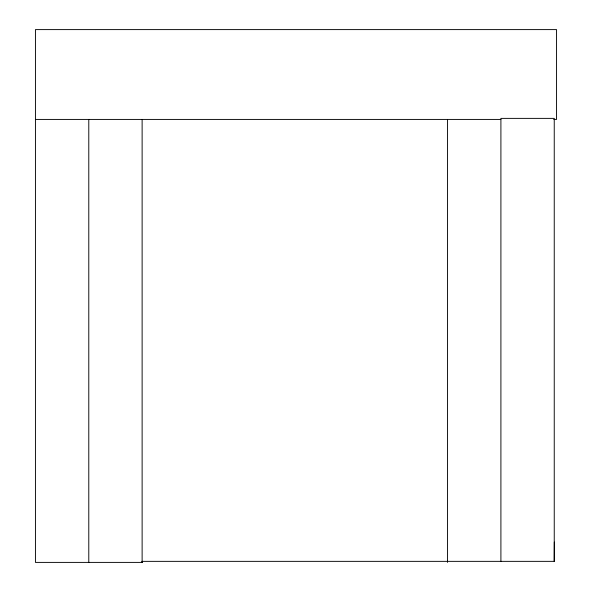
<?xml version="1.0" encoding="UTF-8"?>
<svg xmlns="http://www.w3.org/2000/svg" width="592" height="592" viewBox="0 0 592 592"><rect width="100%" height="100%" fill="white"/><g stroke="black" fill="none" stroke-linecap="round" stroke-linejoin="round"><path stroke-width="0.89" d="M554.319 542.094L554.245 561.357L142.132 561.357L142.124 562.4L142.124 119.421M35.439 119.421L500.906 119.421M553.786 119.421L556.561 119.421L556.561 29.6L35.439 29.6L35.439 562.4L142.198 562.4L142.198 561.357M554.245 561.357L554.245 118.378L500.906 118.378L500.906 561.357M447.559 119.421L447.559 562.4M88.785 119.421L88.785 562.4"/></g></svg>
